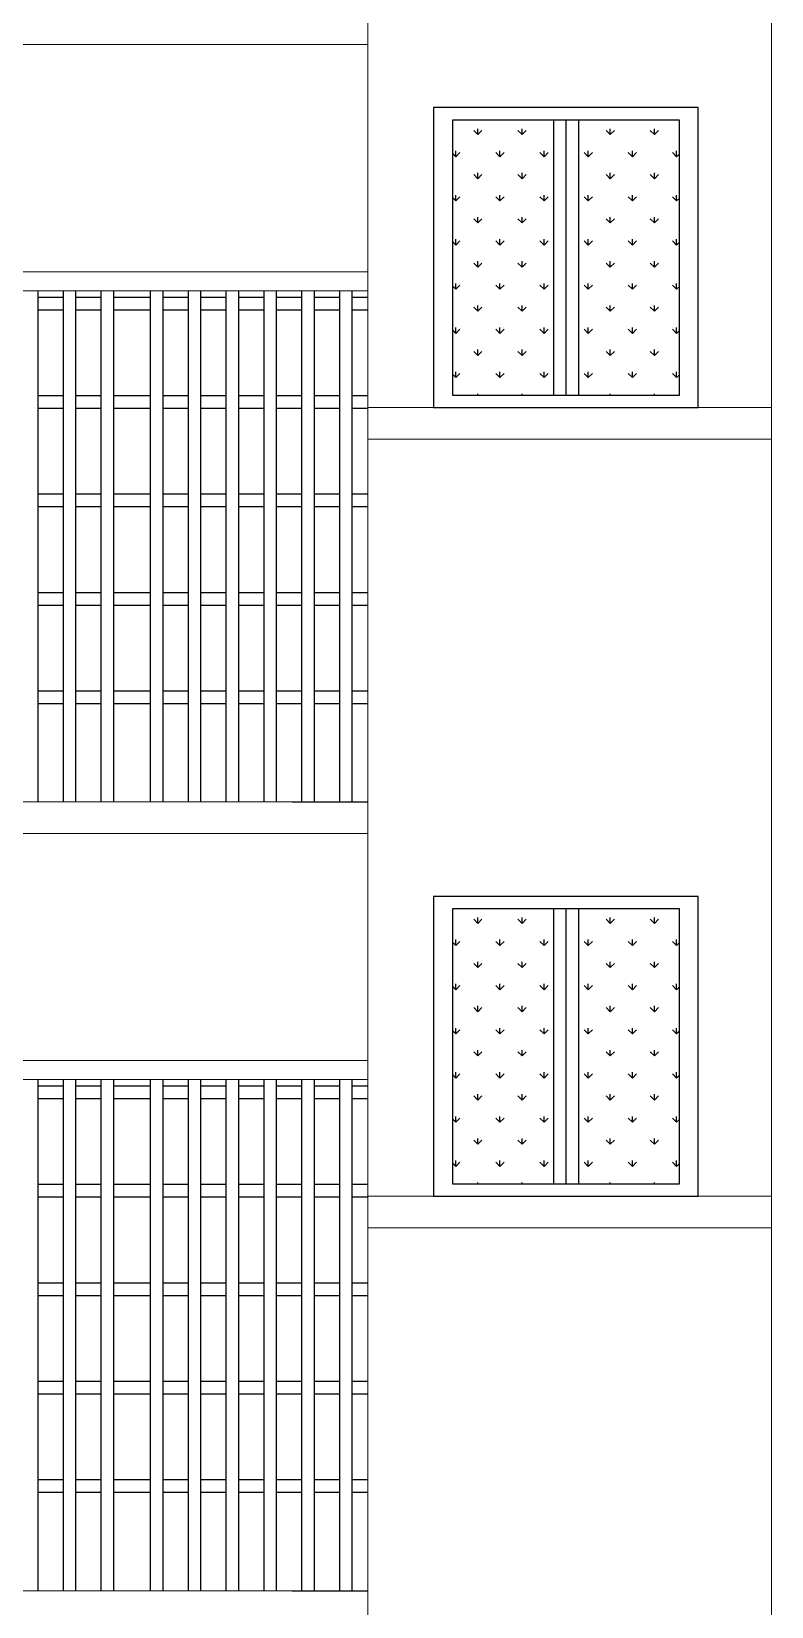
# Model space of a CAD drawing. Header units: inches. Extents: x -4010 to 92088, y -38563 to -1318.
# Drawn here: x 57574.4 to 57691.7, y -28286.5 to -28036.9 of the extents above; entities that cross this region are included whole.
import ezdxf

# ---------------------------------------------------------------- set-up
doc = ezdxf.new("R2010")
doc.units = ezdxf.units.IN
doc.header["$MEASUREMENT"] = 0
for name, color, linetype in [('Brick wall', 3, 'Continuous'), ('col', 5, 'Continuous'), ('TEX', 7, 'Continuous')]:
    doc.layers.add(name, color=color, linetype=linetype)
doc.layers.add('RAIL', color=200, linetype='Continuous', lineweight=13)
pattern_1 = [(90, (57760.64, -29448.8253), (-3.500179, 3.500179), [0.928125, -6.072232]), (45, (57760.64, -29448.8253), (-3.500179, 3.500179), [0.928125, -4.021875]), (135, (57760.64, -29448.8253), (-3.500179, -3.500179), [0.928125, -4.021875])]
pattern_2 = [(90, (57760.64, -29323.8253), (-3.500179, 3.500179), [0.928125, -6.072232]), (45, (57760.64, -29323.8253), (-3.500179, 3.500179), [0.928125, -4.021875]), (135, (57760.64, -29323.8253), (-3.500179, -3.500179), [0.928125, -4.021875])]

msp = doc.modelspace()

# ---------------------------------------------------------------- hatches: boundary and pattern name
at = {"layer": 'TEX'}
h = msp.add_hatch(dxfattribs=at)
h.set_pattern_fill('GRASS', color=256, scale=4.95, style=0)
h.set_pattern_definition(pattern_2)
h.paths.add_polyline_path([(57657.115, -28050.96), (57641.095, -28050.96), (57641.095, -28094.52), (57657.115, -28094.52)])
h = msp.add_hatch(dxfattribs=at)
h.set_pattern_fill('GRASS', color=256, scale=4.95, style=0)
h.set_pattern_definition(pattern_2)
h.paths.add_polyline_path([(57677.095, -28050.96), (57661.075, -28050.96), (57661.075, -28094.52), (57677.095, -28094.52)])
h = msp.add_hatch(dxfattribs=at)
h.set_pattern_fill('GRASS', color=256, scale=4.95, style=0)
h.set_pattern_definition(pattern_1)
h.paths.add_polyline_path([(57657.115, -28175.96), (57641.095, -28175.96), (57641.095, -28219.52), (57657.115, -28219.52)])
h = msp.add_hatch(dxfattribs=at)
h.set_pattern_fill('GRASS', color=256, scale=4.95, style=0)
h.set_pattern_definition(pattern_1)
h.paths.add_polyline_path([(57677.095, -28175.96), (57661.075, -28175.96), (57661.075, -28219.52), (57677.095, -28219.52)])

# ---------------------------------------------------------------- linework, layer by layer
at = {"layer": 'Brick wall'}
for p, q in [((57615.704, -28159), (57627.704, -28159)), ((57615.704, -28284), (57627.704, -28284))]:
    msp.add_line(p, q, dxfattribs=at)
at = {"layer": 'col'}
for p, q in [((57575.353, -28078), (57575.353, -28096.6)), ((57579.353, -28078), (57579.353, -28096.6)), ((57581.353, -28078), (57581.353, -28096.6)), ((57585.353, -28078), (57585.353, -28096.6)), ((57587.353, -28078), (57587.353, -28096.6)), ((57593.178, -28078), (57593.178, -28096.6)), ((57595.178, -28078), (57595.178, -28096.6)), ((57599.178, -28078), (57599.178, -28096.6)), ((57601.178, -28078), (57601.178, -28096.6)), ((57605.178, -28078), (57605.178, -28096.6)), ((57607.178, -28078), (57607.178, -28096.6)), ((57611.178, -28078), (57611.178, -28096.6)), ((57613.178, -28078), (57613.178, -28096.6)), ((57617.178, -28078), (57617.178, -28096.6)), ((57619.178, -28078), (57619.178, -28096.6)), ((57623.178, -28078), (57623.178, -28096.6)), ((57625.178, -28078), (57625.178, -28096.6)), ((57575.353, -28079), (57579.353, -28079)), ((57581.353, -28079), (57585.353, -28079)), ((57587.353, -28079), (57591.353, -28079)), ((57591.353, -28079), (57593.178, -28079)), ((57595.178, -28079), (57599.178, -28079)), ((57601.178, -28079), (57605.178, -28079)), ((57607.178, -28079), (57611.178, -28079)), ((57613.178, -28079), (57617.178, -28079)), ((57619.178, -28079), (57623.178, -28079)), ((57625.178, -28079), (57627.704, -28079)), ((57575.353, -28081), (57575.353, -28112.2)), ((57575.353, -28081), (57579.353, -28081)), ((57579.353, -28081), (57579.353, -28112.2)), ((57581.353, -28081), (57581.353, -28112.2)), ((57581.353, -28081), (57585.353, -28081)), ((57585.353, -28081), (57585.353, -28112.2)), ((57587.353, -28081), (57587.353, -28112.2)), ((57587.353, -28081), (57591.353, -28081)), ((57591.353, -28081), (57593.178, -28081)), ((57593.178, -28081), (57593.178, -28112.2)), ((57595.178, -28081), (57595.178, -28112.2)), ((57595.178, -28081), (57599.178, -28081)), ((57599.178, -28081), (57599.178, -28112.2)), ((57601.178, -28081), (57601.178, -28112.2)), ((57601.178, -28081), (57605.178, -28081)), ((57605.178, -28081), (57605.178, -28112.2)), ((57607.178, -28081), (57607.178, -28112.2)), ((57607.178, -28081), (57611.178, -28081)), ((57611.178, -28081), (57611.178, -28112.2)), ((57613.178, -28081), (57613.178, -28112.2)), ((57613.178, -28081), (57617.178, -28081)), ((57617.178, -28081), (57617.178, -28112.2)), ((57619.178, -28081), (57619.178, -28112.2)), ((57619.178, -28081), (57623.178, -28081)), ((57623.178, -28081), (57623.178, -28112.2)), ((57625.178, -28081), (57625.178, -28112.2)), ((57625.178, -28081), (57627.704, -28081)), ((57575.353, -28094.6), (57579.353, -28094.6)), ((57581.353, -28094.6), (57585.353, -28094.6)), ((57587.353, -28094.6), (57591.353, -28094.6)), ((57591.353, -28094.6), (57593.178, -28094.6)), ((57595.178, -28094.6), (57599.178, -28094.6)), ((57601.178, -28094.6), (57605.178, -28094.6)), ((57607.178, -28094.6), (57611.178, -28094.6)), ((57613.178, -28094.6), (57617.178, -28094.6)), ((57619.178, -28094.6), (57623.178, -28094.6)), ((57625.178, -28094.6), (57627.704, -28094.6)), ((57575.353, -28096.6), (57575.353, -28127.8)), ((57575.353, -28096.6), (57579.353, -28096.6)), ((57579.353, -28096.6), (57579.353, -28127.8)), ((57581.353, -28096.6), (57581.353, -28127.8)), ((57581.353, -28096.6), (57585.353, -28096.6)), ((57585.353, -28096.6), (57585.353, -28127.8)), ((57587.353, -28096.6), (57587.353, -28127.8)), ((57587.353, -28096.6), (57591.353, -28096.6)), ((57591.353, -28096.6), (57593.178, -28096.6)), ((57593.178, -28096.6), (57593.178, -28127.8)), ((57595.178, -28096.6), (57595.178, -28127.8)), ((57595.178, -28096.6), (57599.178, -28096.6)), ((57599.178, -28096.6), (57599.178, -28127.8)), ((57601.178, -28096.6), (57601.178, -28127.8)), ((57601.178, -28096.6), (57605.178, -28096.6)), ((57605.178, -28096.6), (57605.178, -28127.8)), ((57607.178, -28096.6), (57607.178, -28127.8)), ((57607.178, -28096.6), (57611.178, -28096.6)), ((57611.178, -28096.6), (57611.178, -28127.8)), ((57613.178, -28096.6), (57613.178, -28127.8)), ((57613.178, -28096.6), (57617.178, -28096.6)), ((57617.178, -28096.6), (57617.178, -28127.8)), ((57619.178, -28096.6), (57619.178, -28127.8)), ((57619.178, -28096.6), (57623.178, -28096.6)), ((57623.178, -28096.6), (57623.178, -28127.8)), ((57625.178, -28096.6), (57625.178, -28127.8)), ((57625.178, -28096.6), (57627.704, -28096.6)), ((57575.353, -28110.2), (57579.353, -28110.2)), ((57581.353, -28110.2), (57585.353, -28110.2)), ((57587.353, -28110.2), (57591.353, -28110.2)), ((57591.353, -28110.2), (57593.178, -28110.2)), ((57595.178, -28110.2), (57599.178, -28110.2)), ((57601.178, -28110.2), (57605.178, -28110.2)), ((57607.178, -28110.2), (57611.178, -28110.2)), ((57613.178, -28110.2), (57617.178, -28110.2)), ((57619.178, -28110.2), (57623.178, -28110.2)), ((57625.178, -28110.2), (57627.704, -28110.2)), ((57575.353, -28112.2), (57575.353, -28143.4)), ((57575.353, -28112.2), (57579.353, -28112.2)), ((57579.353, -28112.2), (57579.353, -28143.4)), ((57581.353, -28112.2), (57581.353, -28143.4)), ((57581.353, -28112.2), (57585.353, -28112.2)), ((57585.353, -28112.2), (57585.353, -28143.4)), ((57587.353, -28112.2), (57587.353, -28143.4)), ((57587.353, -28112.2), (57591.353, -28112.2)), ((57591.353, -28112.2), (57593.178, -28112.2)), ((57593.178, -28112.2), (57593.178, -28143.4)), ((57595.178, -28112.2), (57595.178, -28143.4)), ((57595.178, -28112.2), (57599.178, -28112.2)), ((57599.178, -28112.2), (57599.178, -28143.4)), ((57601.178, -28112.2), (57601.178, -28143.4)), ((57601.178, -28112.2), (57605.178, -28112.2)), ((57605.178, -28112.2), (57605.178, -28143.4)), ((57607.178, -28112.2), (57607.178, -28143.4)), ((57607.178, -28112.2), (57611.178, -28112.2)), ((57611.178, -28112.2), (57611.178, -28143.4)), ((57613.178, -28112.2), (57613.178, -28143.4)), ((57613.178, -28112.2), (57617.178, -28112.2)), ((57617.178, -28112.2), (57617.178, -28143.4)), ((57619.178, -28112.2), (57619.178, -28143.4)), ((57619.178, -28112.2), (57623.178, -28112.2)), ((57623.178, -28112.2), (57623.178, -28143.4)), ((57625.178, -28112.2), (57625.178, -28143.4)), ((57625.178, -28112.2), (57627.704, -28112.2)), ((57575.353, -28125.8), (57579.353, -28125.8)), ((57575.353, -28127.8), (57575.353, -28159)), ((57575.353, -28127.8), (57579.353, -28127.8)), ((57579.353, -28127.8), (57579.353, -28159)), ((57581.353, -28125.8), (57585.353, -28125.8)), ((57581.353, -28127.8), (57581.353, -28159)), ((57581.353, -28127.8), (57585.353, -28127.8)), ((57585.353, -28127.8), (57585.353, -28159)), ((57587.353, -28125.8), (57591.353, -28125.8)), ((57587.353, -28127.8), (57587.353, -28159)), ((57587.353, -28127.8), (57591.353, -28127.8)), ((57591.353, -28125.8), (57593.178, -28125.8)), ((57591.353, -28127.8), (57593.178, -28127.8)), ((57593.178, -28127.8), (57593.178, -28159)), ((57595.178, -28125.8), (57599.178, -28125.8)), ((57595.178, -28127.8), (57595.178, -28159)), ((57595.178, -28127.8), (57599.178, -28127.8)), ((57599.178, -28127.8), (57599.178, -28159)), ((57601.178, -28125.8), (57605.178, -28125.8)), ((57601.178, -28127.8), (57601.178, -28159)), ((57601.178, -28127.8), (57605.178, -28127.8)), ((57605.178, -28127.8), (57605.178, -28159)), ((57607.178, -28125.8), (57611.178, -28125.8)), ((57607.178, -28127.8), (57607.178, -28159)), ((57607.178, -28127.8), (57611.178, -28127.8)), ((57611.178, -28127.8), (57611.178, -28159)), ((57613.178, -28125.8), (57617.178, -28125.8)), ((57613.178, -28127.8), (57613.178, -28159)), ((57613.178, -28127.8), (57617.178, -28127.8)), ((57617.178, -28127.8), (57617.178, -28159)), ((57619.178, -28125.8), (57623.178, -28125.8)), ((57619.178, -28127.8), (57619.178, -28159)), ((57619.178, -28127.8), (57623.178, -28127.8)), ((57623.178, -28127.8), (57623.178, -28159)), ((57625.178, -28125.8), (57627.704, -28125.8)), ((57625.178, -28127.8), (57625.178, -28159)), ((57625.178, -28127.8), (57627.704, -28127.8)), ((57575.353, -28141.4), (57579.353, -28141.4)), ((57581.353, -28141.4), (57585.353, -28141.4)), ((57587.353, -28141.4), (57591.353, -28141.4)), ((57591.353, -28141.4), (57593.178, -28141.4)), ((57595.178, -28141.4), (57599.178, -28141.4)), ((57601.178, -28141.4), (57605.178, -28141.4)), ((57607.178, -28141.4), (57611.178, -28141.4)), ((57613.178, -28141.4), (57617.178, -28141.4)), ((57619.178, -28141.4), (57623.178, -28141.4)), ((57625.178, -28141.4), (57627.704, -28141.4)), ((57575.353, -28143.4), (57579.353, -28143.4)), ((57581.353, -28143.4), (57585.353, -28143.4)), ((57587.353, -28143.4), (57591.353, -28143.4)), ((57591.353, -28143.4), (57593.178, -28143.4)), ((57595.178, -28143.4), (57599.178, -28143.4)), ((57601.178, -28143.4), (57605.178, -28143.4)), ((57607.178, -28143.4), (57611.178, -28143.4)), ((57613.178, -28143.4), (57617.178, -28143.4)), ((57619.178, -28143.4), (57623.178, -28143.4)), ((57625.178, -28143.4), (57627.704, -28143.4)), ((57575.353, -28203), (57575.353, -28221.6)), ((57575.353, -28204), (57579.353, -28204)), ((57579.353, -28203), (57579.353, -28221.6)), ((57581.353, -28203), (57581.353, -28221.6)), ((57581.353, -28204), (57585.353, -28204)), ((57585.353, -28203), (57585.353, -28221.6)), ((57587.353, -28203), (57587.353, -28221.6)), ((57587.353, -28204), (57591.353, -28204)), ((57591.353, -28204), (57593.178, -28204)), ((57593.178, -28203), (57593.178, -28221.6)), ((57595.178, -28203), (57595.178, -28221.6)), ((57595.178, -28204), (57599.178, -28204)), ((57599.178, -28203), (57599.178, -28221.6)), ((57601.178, -28203), (57601.178, -28221.6)), ((57601.178, -28204), (57605.178, -28204)), ((57605.178, -28203), (57605.178, -28221.6)), ((57607.178, -28203), (57607.178, -28221.6)), ((57607.178, -28204), (57611.178, -28204)), ((57611.178, -28203), (57611.178, -28221.6)), ((57613.178, -28203), (57613.178, -28221.6)), ((57613.178, -28204), (57617.178, -28204)), ((57617.178, -28203), (57617.178, -28221.6)), ((57619.178, -28203), (57619.178, -28221.6)), ((57619.178, -28204), (57623.178, -28204)), ((57623.178, -28203), (57623.178, -28221.6)), ((57625.178, -28203), (57625.178, -28221.6)), ((57625.178, -28204), (57627.704, -28204)), ((57575.353, -28206), (57575.353, -28237.2)), ((57575.353, -28206), (57579.353, -28206)), ((57579.353, -28206), (57579.353, -28237.2)), ((57581.353, -28206), (57581.353, -28237.2)), ((57581.353, -28206), (57585.353, -28206)), ((57585.353, -28206), (57585.353, -28237.2)), ((57587.353, -28206), (57587.353, -28237.2)), ((57587.353, -28206), (57591.353, -28206)), ((57591.353, -28206), (57593.178, -28206)), ((57593.178, -28206), (57593.178, -28237.2)), ((57595.178, -28206), (57595.178, -28237.2)), ((57595.178, -28206), (57599.178, -28206)), ((57599.178, -28206), (57599.178, -28237.2)), ((57601.178, -28206), (57601.178, -28237.2)), ((57601.178, -28206), (57605.178, -28206)), ((57605.178, -28206), (57605.178, -28237.2)), ((57607.178, -28206), (57607.178, -28237.2)), ((57607.178, -28206), (57611.178, -28206)), ((57611.178, -28206), (57611.178, -28237.2)), ((57613.178, -28206), (57613.178, -28237.2)), ((57613.178, -28206), (57617.178, -28206)), ((57617.178, -28206), (57617.178, -28237.2)), ((57619.178, -28206), (57619.178, -28237.2)), ((57619.178, -28206), (57623.178, -28206)), ((57623.178, -28206), (57623.178, -28237.2)), ((57625.178, -28206), (57625.178, -28237.2)), ((57625.178, -28206), (57627.704, -28206)), ((57575.353, -28219.6), (57579.353, -28219.6)), ((57581.353, -28219.6), (57585.353, -28219.6)), ((57587.353, -28219.6), (57591.353, -28219.6)), ((57591.353, -28219.6), (57593.178, -28219.6)), ((57595.178, -28219.6), (57599.178, -28219.6)), ((57601.178, -28219.6), (57605.178, -28219.6)), ((57607.178, -28219.6), (57611.178, -28219.6)), ((57613.178, -28219.6), (57617.178, -28219.6)), ((57619.178, -28219.6), (57623.178, -28219.6)), ((57625.178, -28219.6), (57627.704, -28219.6)), ((57575.353, -28221.6), (57575.353, -28252.8)), ((57575.353, -28221.6), (57579.353, -28221.6)), ((57579.353, -28221.6), (57579.353, -28252.8)), ((57581.353, -28221.6), (57581.353, -28252.8)), ((57581.353, -28221.6), (57585.353, -28221.6)), ((57585.353, -28221.6), (57585.353, -28252.8)), ((57587.353, -28221.6), (57587.353, -28252.8)), ((57587.353, -28221.6), (57591.353, -28221.6)), ((57591.353, -28221.6), (57593.178, -28221.6)), ((57593.178, -28221.6), (57593.178, -28252.8)), ((57595.178, -28221.6), (57595.178, -28252.8)), ((57595.178, -28221.6), (57599.178, -28221.6)), ((57599.178, -28221.6), (57599.178, -28252.8)), ((57601.178, -28221.6), (57601.178, -28252.8)), ((57601.178, -28221.6), (57605.178, -28221.6)), ((57605.178, -28221.6), (57605.178, -28252.8)), ((57607.178, -28221.6), (57607.178, -28252.8)), ((57607.178, -28221.6), (57611.178, -28221.6)), ((57611.178, -28221.6), (57611.178, -28252.8)), ((57613.178, -28221.6), (57613.178, -28252.8)), ((57613.178, -28221.6), (57617.178, -28221.6)), ((57617.178, -28221.6), (57617.178, -28252.8)), ((57619.178, -28221.6), (57619.178, -28252.8)), ((57619.178, -28221.6), (57623.178, -28221.6)), ((57623.178, -28221.6), (57623.178, -28252.8)), ((57625.178, -28221.6), (57625.178, -28252.8)), ((57625.178, -28221.6), (57627.704, -28221.6)), ((57575.353, -28235.2), (57579.353, -28235.2)), ((57581.353, -28235.2), (57585.353, -28235.2)), ((57587.353, -28235.2), (57591.353, -28235.2)), ((57591.353, -28235.2), (57593.178, -28235.2)), ((57595.178, -28235.2), (57599.178, -28235.2)), ((57601.178, -28235.2), (57605.178, -28235.2)), ((57607.178, -28235.2), (57611.178, -28235.2)), ((57613.178, -28235.2), (57617.178, -28235.2)), ((57619.178, -28235.2), (57623.178, -28235.2)), ((57625.178, -28235.2), (57627.704, -28235.2)), ((57575.353, -28237.2), (57575.353, -28268.4)), ((57575.353, -28237.2), (57579.353, -28237.2)), ((57579.353, -28237.2), (57579.353, -28268.4)), ((57581.353, -28237.2), (57581.353, -28268.4)), ((57581.353, -28237.2), (57585.353, -28237.2)), ((57585.353, -28237.2), (57585.353, -28268.4)), ((57587.353, -28237.2), (57587.353, -28268.4)), ((57587.353, -28237.2), (57591.353, -28237.2)), ((57591.353, -28237.2), (57593.178, -28237.2)), ((57593.178, -28237.2), (57593.178, -28268.4)), ((57595.178, -28237.2), (57595.178, -28268.4)), ((57595.178, -28237.2), (57599.178, -28237.2)), ((57599.178, -28237.2), (57599.178, -28268.4)), ((57601.178, -28237.2), (57601.178, -28268.4)), ((57601.178, -28237.2), (57605.178, -28237.2)), ((57605.178, -28237.2), (57605.178, -28268.4)), ((57607.178, -28237.2), (57607.178, -28268.4)), ((57607.178, -28237.2), (57611.178, -28237.2)), ((57611.178, -28237.2), (57611.178, -28268.4)), ((57613.178, -28237.2), (57613.178, -28268.4)), ((57613.178, -28237.2), (57617.178, -28237.2)), ((57617.178, -28237.2), (57617.178, -28268.4)), ((57619.178, -28237.2), (57619.178, -28268.4)), ((57619.178, -28237.2), (57623.178, -28237.2)), ((57623.178, -28237.2), (57623.178, -28268.4)), ((57625.178, -28237.2), (57625.178, -28268.4)), ((57625.178, -28237.2), (57627.704, -28237.2)), ((57575.353, -28250.8), (57579.353, -28250.8)), ((57575.353, -28252.8), (57575.353, -28284)), ((57575.353, -28252.8), (57579.353, -28252.8)), ((57579.353, -28252.8), (57579.353, -28284)), ((57581.353, -28250.8), (57585.353, -28250.8)), ((57581.353, -28252.8), (57581.353, -28284)), ((57581.353, -28252.8), (57585.353, -28252.8)), ((57585.353, -28252.8), (57585.353, -28284)), ((57587.353, -28250.8), (57591.353, -28250.8)), ((57587.353, -28252.8), (57587.353, -28284)), ((57587.353, -28252.8), (57591.353, -28252.8)), ((57591.353, -28250.8), (57593.178, -28250.8)), ((57591.353, -28252.8), (57593.178, -28252.8)), ((57593.178, -28252.8), (57593.178, -28284)), ((57595.178, -28250.8), (57599.178, -28250.8)), ((57595.178, -28252.8), (57595.178, -28284)), ((57595.178, -28252.8), (57599.178, -28252.8)), ((57599.178, -28252.8), (57599.178, -28284)), ((57601.178, -28250.8), (57605.178, -28250.8)), ((57601.178, -28252.8), (57601.178, -28284)), ((57601.178, -28252.8), (57605.178, -28252.8)), ((57605.178, -28252.8), (57605.178, -28284)), ((57607.178, -28250.8), (57611.178, -28250.8)), ((57607.178, -28252.8), (57607.178, -28284)), ((57607.178, -28252.8), (57611.178, -28252.8)), ((57611.178, -28252.8), (57611.178, -28284)), ((57613.178, -28250.8), (57617.178, -28250.8)), ((57613.178, -28252.8), (57613.178, -28284)), ((57613.178, -28252.8), (57617.178, -28252.8)), ((57617.178, -28252.8), (57617.178, -28284)), ((57619.178, -28250.8), (57623.178, -28250.8)), ((57619.178, -28252.8), (57619.178, -28284)), ((57619.178, -28252.8), (57623.178, -28252.8)), ((57623.178, -28252.8), (57623.178, -28284)), ((57625.178, -28250.8), (57627.704, -28250.8)), ((57625.178, -28252.8), (57625.178, -28284)), ((57625.178, -28252.8), (57627.704, -28252.8)), ((57575.353, -28266.4), (57579.353, -28266.4)), ((57581.353, -28266.4), (57585.353, -28266.4)), ((57587.353, -28266.4), (57591.353, -28266.4)), ((57591.353, -28266.4), (57593.178, -28266.4)), ((57595.178, -28266.4), (57599.178, -28266.4)), ((57601.178, -28266.4), (57605.178, -28266.4)), ((57607.178, -28266.4), (57611.178, -28266.4)), ((57613.178, -28266.4), (57617.178, -28266.4)), ((57619.178, -28266.4), (57623.178, -28266.4)), ((57625.178, -28266.4), (57627.704, -28266.4)), ((57575.353, -28268.4), (57579.353, -28268.4)), ((57581.353, -28268.4), (57585.353, -28268.4)), ((57587.353, -28268.4), (57591.353, -28268.4)), ((57591.353, -28268.4), (57593.178, -28268.4)), ((57595.178, -28268.4), (57599.178, -28268.4)), ((57601.178, -28268.4), (57605.178, -28268.4)), ((57607.178, -28268.4), (57611.178, -28268.4)), ((57613.178, -28268.4), (57617.178, -28268.4)), ((57619.178, -28268.4), (57623.178, -28268.4)), ((57625.178, -28268.4), (57627.704, -28268.4))]:
    msp.add_line(p, q, dxfattribs=at)
at = {"layer": 'RAIL'}
for p, q in [((57691.704, -27914), (57691.704, -28159)), ((57627.704, -28159), (57627.704, -28034)), ((57397.704, -28039), (57627.704, -28039)), ((57691.704, -28039), (57691.704, -28284)), ((57641.095, -28050.96), (57641.095, -28094.52)), ((57677.095, -28094.52), (57677.095, -28050.96)), ((57523.529, -28075), (57627.704, -28075)), ((57523.529, -28078), (57627.704, -28078)), ((57627.704, -28096.5), (57691.704, -28096.5)), ((57627.704, -28101.5), (57691.704, -28101.5)), ((57397.704, -28159), (57627.704, -28159)), ((57397.704, -28159), (57627.704, -28159)), ((57397.704, -28159), (57627.704, -28159)), ((57627.704, -28284), (57627.704, -28159)), ((57627.704, -28284), (57627.704, -28159)), ((57397.704, -28164), (57627.704, -28164)), ((57397.704, -28164), (57627.704, -28164)), ((57691.704, -28164), (57691.704, -28409)), ((57641.095, -28175.96), (57641.095, -28219.52)), ((57677.095, -28219.52), (57677.095, -28175.96)), ((57523.529, -28200), (57627.704, -28200)), ((57523.529, -28203), (57627.704, -28203)), ((57627.704, -28221.5), (57691.704, -28221.5)), ((57627.704, -28226.5), (57691.704, -28226.5)), ((57397.704, -28284), (57627.704, -28284)), ((57397.704, -28284), (57627.704, -28284)), ((57397.704, -28284), (57627.704, -28284)), ((57627.704, -28409), (57627.704, -28284)), ((57627.704, -28409), (57627.704, -28284))]:
    msp.add_line(p, q, dxfattribs=at)
at = {"layer": 'TEX'}
for p, q in [((57657.115, -28050.96), (57657.115, -28094.52)), ((57659.095, -28050.96), (57659.095, -28094.52)), ((57661.075, -28050.96), (57661.075, -28094.52)), ((57657.115, -28175.96), (57657.115, -28219.52)), ((57659.095, -28175.96), (57659.095, -28219.52)), ((57661.075, -28175.96), (57661.075, -28219.52))]:
    msp.add_line(p, q, dxfattribs=at)
for points in [[(57638.095, -28096.5), (57680.095, -28096.5), (57680.095, -28048.98), (57638.095, -28048.98)], [(57641.095, -28094.52), (57677.095, -28094.52), (57677.095, -28050.96), (57641.095, -28050.96)], [(57638.095, -28221.5), (57680.095, -28221.5), (57680.095, -28173.98), (57638.095, -28173.98)], [(57638.095, -28221.5), (57680.095, -28221.5), (57680.095, -28173.98), (57638.095, -28173.98)], [(57641.095, -28219.52), (57677.095, -28219.52), (57677.095, -28175.96), (57641.095, -28175.96)]]:
    msp.add_lwpolyline(points, close=True, dxfattribs=at)

doc.saveas('drawing.dxf')
